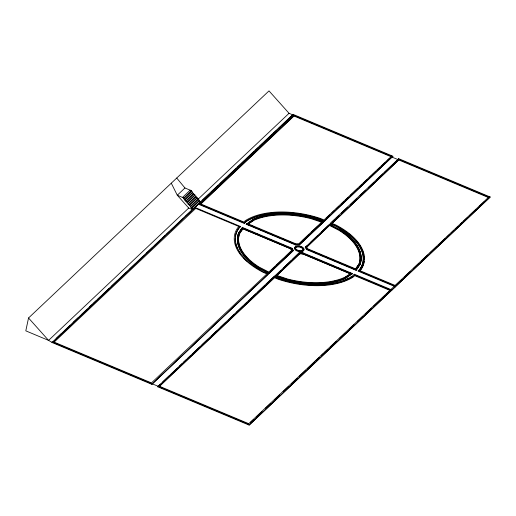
<?xml version="1.0" encoding="UTF-8"?>
<svg xmlns="http://www.w3.org/2000/svg" width="516" height="516" viewBox="0 0 516 516"><rect width="100%" height="100%" fill="white"/><g stroke="black" fill="none" stroke-linecap="round" stroke-linejoin="round"><path stroke-width="0.77" d="M252.808 219.526A62.849 32.934 12 0 1 311.387 217.694L323.564 221.796L299.48 244.539L295.713 244.558L246.267 223.834L295.739 244.345L295.623 244.984L246.177 224.26L252.943 219.481A62.707 32.856 12 0 1 311.38 217.649L323.384 221.686L323.474 222.222L299.39 244.965L295.623 244.984M198.389 204.188L244.249 223.409L246.126 221.654A65.035 34.075 12 0 1 319.997 219.487L324.383 221.332L392.895 156.225L293.056 114.378L292.94 114.933L289.044 113.301L269.004 90.893L28.535 317.985L25.8 330.846L48.575 340.392L52.574 342.721L195.242 207.548L240.495 226.511L238.676 228.653A65.035 34.075 12 0 0 235.373 236.967M240.495 226.511L238.792 228.098A65.035 34.075 12 0 0 263.605 271.842L268.352 273.841L268.23 274.389L151.827 384.323L51.987 342.476L192.739 209.115L193.326 209.361M183.631 198.783L191.313 191.533L192.61 192.075L184.928 199.331L183.631 198.783L183.806 197.97L191.488 190.714L184.954 187.979L176.717 178.046M184.754 200.144L192.436 192.894L193.732 193.435L186.05 200.685L184.754 200.144L184.928 199.331M185.883 201.504L193.558 194.255L194.855 194.796L187.179 202.046L185.883 201.504L186.05 200.685M187.005 202.865L194.68 195.609L195.983 196.157L188.301 203.407L187.005 202.865L187.179 202.046M188.127 204.226L195.809 196.97L197.106 197.518L189.424 204.768L188.127 204.226L188.301 203.407M191.313 191.533L191.488 190.714M189.249 205.587L196.931 198.331L198.228 198.879L190.546 206.129L189.249 205.587L189.424 204.768M151.827 384.323L268.352 273.841M192.436 192.894L192.61 192.075M152.31 383.865L158.154 386.278M190.378 206.948L198.054 199.692L199.35 200.234L191.675 207.49L190.378 206.948L190.546 206.129M193.558 194.255L193.732 193.435M191.5 208.303L199.176 201.053L200.479 201.595L192.797 208.851L191.5 208.303L191.675 207.49M194.68 195.609L194.855 194.796M171.28 183.18L177.278 195.229L188.733 208.032L192.623 209.664L192.797 208.851M195.809 196.97L195.983 196.157M196.931 198.331L197.106 197.518M195.242 207.548L195.125 208.096L194.551 207.813L200.311 202.375L200.892 202.62L201.001 202.104L200.421 201.859L293.056 114.378M359.768 269.526A65.035 34.075 12 0 0 334.961 225.789L330.214 223.789L330.324 223.273L398.7 158.67L490.2 197.009L249.138 425.107L157.664 386.768L274.177 276.299L278.563 278.143A65.035 34.075 12 0 0 352.441 275.976L354.318 274.222L391.805 289.934L391.689 290.482M198.054 199.692L198.228 198.879M199.176 201.053L199.35 200.234M293.636 114.623L198.976 204.433L200.892 202.62M200.479 201.595L200.305 202.414L192.623 209.664M243.088 228.253L242.965 228.801L290.824 248.86L290.94 248.312L243.088 228.253L239.746 233.064A61.739 32.347 12 0 0 259.271 267.165L268.817 272.067L292.12 250.066L290.94 248.312M244.249 223.409L246.235 221.138A65.035 34.075 12 0 1 320.107 218.971L324.493 220.816L392.895 156.225M323.474 222.222L311.193 218.126A61.739 32.347 12 0 0 253.659 219.926L247.886 223.718L247.777 224.234L253.55 220.442M294.017 116.036L294.133 115.487L391.438 156.271L391.322 156.819L294.017 116.036L201.008 203.872M269.126 273.545L269.191 272.874L293.172 250.228L291.875 248.177L293.211 250.802L269.126 273.545L258.432 268.049A62.849 32.934 12 0 1 238.553 233.335M274.067 276.808L274.177 276.299M274.551 277.711L274.673 277.156L278.208 278.646A66.145 34.662 12 0 0 353.35 276.447L354.808 275.08L390.354 289.979L390.231 290.527L354.692 275.628L353.228 276.995A66.145 34.662 12 0 1 278.092 279.201L274.551 277.711L159.121 386.723M274.964 275.995L299.261 252.775L302.905 252.795L352.351 273.525L345.72 278.253A62.849 32.934 12 0 1 287.148 280.085L274.964 275.995L280.698 270.577M276.492 275.847L299.906 253.33L302.931 253.337L350.79 273.396L345.017 277.189A61.739 32.347 12 0 1 287.476 278.988L276.602 275.331M249.138 425.107L490.2 197.009L488.749 197.054L399.19 159.534L331.659 223.783L399.19 159.534M285.593 256.671L292.12 250.066M299.39 244.965L299.409 244.332L323.384 221.686M299.261 252.775L292.74 259.206M299.906 253.33L299.79 253.878L302.815 253.885L350.68 273.906M302.815 253.233L302.931 252.763L299.145 252.814M302.015 253.943L302.821 253.853L302.931 253.337M305.227 247.416L329.472 224.208L340.108 229.704A62.849 32.934 12 0 1 359.981 264.418L356.098 270.332L306.652 249.609L305.227 247.416L307.523 245.248M306.556 247.048L306.446 247.564L329.853 225.04L339.405 229.949A61.739 32.347 12 0 1 358.93 264.05L355.588 268.862L307.73 248.802L306.556 247.048L329.853 225.04M306.652 249.609L306.504 248.422L305.466 246.88L306.865 249.028L356.201 269.868L306.865 249.028M324.383 221.332L324.493 220.816M329.311 224.673L329.472 224.208M354.208 274.731L354.318 274.222M354.692 275.628L354.808 275.08M330.324 223.273L335.071 225.273A65.035 34.075 12 0 1 359.878 269.017L358.072 271.119L394.559 286.412M331.775 223.228L335.684 224.873A66.145 34.662 12 0 1 360.916 269.365L359.523 271.113L360.794 269.913A66.145 34.662 12 0 0 364.167 261.418M392.295 157.232L398.113 159.638M398.7 158.67L396.939 160.747M395.527 286.857L395.643 286.303L358.181 270.603M238.972 232.729L242.539 227.453L238.811 232.826A62.707 32.856 12 0 0 258.639 267.456L269.191 272.874M355.479 269.378L358.82 264.566M355.892 268.81L358.813 264.598A61.739 32.347 12 0 0 339.283 230.504L329.743 225.556M356.156 269.687L359.897 264.302M356.098 270.332L359.884 264.876A62.849 32.934 12 0 0 360.942 256.323M184.954 187.979L177.278 195.229L183.806 197.97M182.509 197.422L190.185 190.172M188.733 208.032L48.575 340.392L28.535 317.985M197.615 199.64L289.044 113.301M56.154 338.548L61.423 333.568M64.939 330.246L70.208 325.267M73.137 322.506L78.413 317.527M81.341 314.76L87.198 309.232M89.539 307.014L91.88 304.801M93.054 303.698L95.982 300.931M97.737 299.274L100.078 297.061M102.426 294.849L104.767 292.637M105.935 291.527L108.87 288.767M111.798 285.999L117.654 280.465M121.163 277.15L126.439 272.171M129.955 268.849L135.224 263.87M138.153 261.109L143.422 256.13M146.351 253.362L152.207 247.835M154.555 245.616L160.992 239.534M162.753 237.876L165.094 235.664M166.855 234.006L169.783 231.239M170.951 230.13L173.879 227.363M176.22 225.15L182.664 219.068M185.592 216.301L191.449 210.773M202.633 200.214L208.458 194.713M211.373 191.958L217.784 185.908M220.113 183.709L226.518 177.652M228.852 175.453L235.844 168.848M237.592 167.197L239.921 164.997M241.088 163.901L244.584 160.599M246.912 158.399L249.241 156.193M250.408 155.097L253.904 151.794M255.652 150.143L257.981 147.944M259.729 146.292L262.644 143.538M264.392 141.887L267.301 139.139M269.049 137.488L271.964 134.74M273.132 133.638L276.041 130.883M278.376 128.684L280.704 126.484M281.871 125.382L285.367 122.086M287.696 119.88L292.94 114.933M294.133 115.487L200.537 203.872L243.868 222.035L245.326 220.667A66.145 34.662 12 0 1 320.462 218.468L324.003 219.958L391.438 156.271M322.068 221.783L298.77 243.784L295.739 243.778L247.886 223.718M271.042 270.384L274.531 267.082M276.273 265.469L279.188 262.721M279.775 262.134L283.271 258.832M302.737 240.45L308.562 234.948M311.477 232.2L317.882 226.143M320.21 223.944L321.958 222.293M326.789 217.765L329.698 215.017M332.027 212.818L334.349 210.625M336.097 208.98L338.999 206.232M341.328 204.039L343.65 201.84M345.398 200.195L348.3 197.447M350.628 195.254L352.95 193.055M354.118 191.958L357.601 188.662M359.929 186.47L362.258 184.27M363.419 183.174L366.908 179.878M369.23 177.685L370.978 176.033M372.139 174.937L375.629 171.647M377.951 169.448L380.279 167.255M381.44 166.152L384.93 162.863M387.252 160.663L389.58 158.47M157.664 386.768L160.495 384.065M162.837 381.853L169.274 375.777M171.035 374.113L177.472 368.037M179.226 366.373L182.154 363.612M183.328 362.503L186.257 359.742M187.424 358.633L190.939 355.318M192.694 353.66L199.718 347.023M202.059 344.811L207.916 339.283M211.431 335.968L216.694 330.995M220.209 327.673L225.479 322.7M228.407 319.933L234.258 314.405M236.599 312.193L243.042 306.111M244.797 304.453L247.138 302.241M248.312 301.138L251.821 297.822M252.995 296.713L255.923 293.952M257.678 292.288L264.702 285.658M267.043 283.445L273.486 277.363M283.568 267.869L291.024 260.832M310.961 241.998L317.843 235.502M321.281 232.252L328.163 225.75M331.969 222.132L334.897 219.365M336.071 218.255L338.993 215.495M341.334 213.282L347.771 207.2M350.699 204.433L356.556 198.905M360.065 195.583L365.334 190.61M368.843 187.289L374.113 182.309M376.454 180.103L382.891 174.015M384.646 172.357L391.67 165.72M392.844 164.617L395.772 161.85M274.673 277.156L159.238 386.174L248.757 423.694L390.354 289.979M276.486 275.886L299.796 253.846M390.831 289.521L394.669 285.896M250.395 422.585L253.324 419.824M256.246 417.063L262.096 411.536M265.611 408.221L270.874 403.248M274.97 399.378L279.653 394.959M283.161 391.644L288.431 386.671M291.353 383.91L297.203 378.383M299.544 376.17L305.982 370.095M307.736 368.437L310.664 365.676M311.832 364.567L314.76 361.806M315.927 360.703L319.436 357.388M321.191 355.73L323.532 353.518M324.706 352.415L327.628 349.648M330.556 346.887L336.406 341.36M339.915 338.045L345.185 333.072M349.28 329.208L353.957 324.783M357.472 321.468L362.735 316.495M365.663 313.734L371.514 308.207M373.855 306.001L380.286 299.919M382.046 298.261L384.968 295.5M386.142 294.397L389.064 291.63M395.617 285.445L401.467 279.917M404.976 276.602L410.246 271.629M413.755 268.32L419.018 263.347M421.946 260.586L427.79 255.059M430.131 252.846L436.568 246.771M438.323 245.113L440.664 242.907M441.831 241.798L445.34 238.489M447.095 236.831L449.436 234.619M451.19 232.961L453.532 230.749M455.286 229.098L458.214 226.331M460.549 224.125L462.304 222.467M463.478 221.358L466.986 218.049M469.908 215.282L475.758 209.76M479.267 206.445L484.537 201.472M246.177 224.26L247.487 223.402M249.447 222.112L251.408 220.822M247.77 224.273L253.543 220.474A61.739 32.347 12 0 1 311.077 218.681L321.952 222.332M345.546 277.279L347.474 276.015M345.539 277.318L347.462 276.054M348.745 275.209L350.674 273.944L302.815 253.885M295.739 244.345L299.409 244.332M287.36 279.537L275.06 275.557L287.238 279.653A62.849 32.934 12 0 0 345.81 277.821L352.351 273.525L345.733 277.64A62.707 32.856 12 0 1 287.289 279.466M310.561 122.318L312.78 123.247M390.554 155.845L392.773 156.774M473.108 190.449L475.326 191.378M399.074 160.083L488.633 197.609L488.749 197.054L395.153 285.445L359.639 270.558M199.086 203.917L244.358 222.893M250.712 225.505L252.924 226.434M281.633 238.463L283.845 239.392M320.868 254.91L323.074 255.833M256.362 233.761L258.574 234.69M282.188 244.59L284.406 245.519M311.67 256.942L313.883 257.871M315.36 258.49L317.572 259.419M337.503 267.772L339.715 268.701M350.048 273.029L352.26 273.957M159.857 387.032L162.076 387.961M182.051 396.34L184.276 397.268M52.11 341.927L151.943 383.769M157.78 386.22L249.254 424.558M330.027 225.034L333.588 226.866M266.662 271.532L268.03 272.235M293.172 250.228L269.217 273.112L258.522 267.617A62.849 32.934 12 0 1 238.644 232.903L242.43 227.453L291.875 248.177L292.037 249.331M291.005 249.331L292.004 250.615M290.998 249.363L290.83 248.828L242.978 228.769L239.63 233.619A61.739 32.347 12 0 0 238.515 241.236M344.901 277.737A61.739 32.347 12 0 1 342.888 278.614M335.394 281.026A61.739 32.347 12 0 1 332.975 281.581M252.614 263.102A61.739 32.347 12 0 1 251.434 262.128M248.08 259.071A61.739 32.347 12 0 1 242.056 251.537M241.681 250.905A61.739 32.347 12 0 1 238.585 242.023M345.888 231.665A66.145 34.662 12 0 1 347.12 232.555M348.306 233.451A66.145 34.662 12 0 1 350.216 234.986M356.324 240.895A66.145 34.662 12 0 1 357.259 241.998M357.698 242.546A66.145 34.662 12 0 1 360.11 245.926M360.936 247.299A66.145 34.662 12 0 1 361.671 248.673M362.316 250.041A66.145 34.662 12 0 1 362.871 251.408M363.109 252.079A66.145 34.662 12 0 1 363.786 254.453M364.09 256.033A66.145 34.662 12 0 1 364.322 259.148M352.331 276.492A65.035 34.075 12 0 1 350.525 277.595M349.242 278.298A65.035 34.075 12 0 1 345.062 280.22M247.087 261.212A65.035 34.075 12 0 1 243.681 257.819M240.727 254.207A65.035 34.075 12 0 1 238.179 250.176M237.502 248.828A65.035 34.075 12 0 1 235.58 243.042M235.348 241.494A65.035 34.075 12 0 1 235.244 238.45M340.031 229.659A62.707 32.856 12 0 1 359.865 264.295M252.717 219.964A62.849 32.934 12 0 1 264.031 216.23M289.56 214.585A62.849 32.934 12 0 1 291.166 214.708M340.715 230.613A62.849 32.934 12 0 1 342.102 231.523M343.45 232.458A62.849 32.934 12 0 1 344.765 233.406M352.37 240.088A62.849 32.934 12 0 1 354.453 242.462M356.679 245.474A62.849 32.934 12 0 1 357.44 246.674M357.794 247.274A62.849 32.934 12 0 1 360.839 255.588M302.389 250.77A3.909 2.045 12 0 1 301.718 251.066M295.752 249.48A3.909 2.045 12 0 1 299.016 246.996A3.909 2.045 12 0 1 302.847 250.35M303.479 248.654A4.799 2.515 12 0 1 298.854 251.602A4.799 2.515 12 0 1 295.326 247.074M195.738 208.406L54.141 342.127L151.452 382.911L266.901 273.886L262.992 272.242A66.145 34.662 12 0 1 237.76 227.75L239.037 226.556L195.738 208.406M296.416 249.467A3.909 2.045 12 0 0 302.963 249.802A3.909 2.045 12 0 0 298.629 246.403A3.909 2.045 12 0 0 296.416 249.467M295.752 249.673A4.799 2.515 12 0 0 303.789 250.086A4.799 2.515 12 0 0 298.474 245.913A4.799 2.515 12 0 0 295.752 249.673"/></g></svg>
